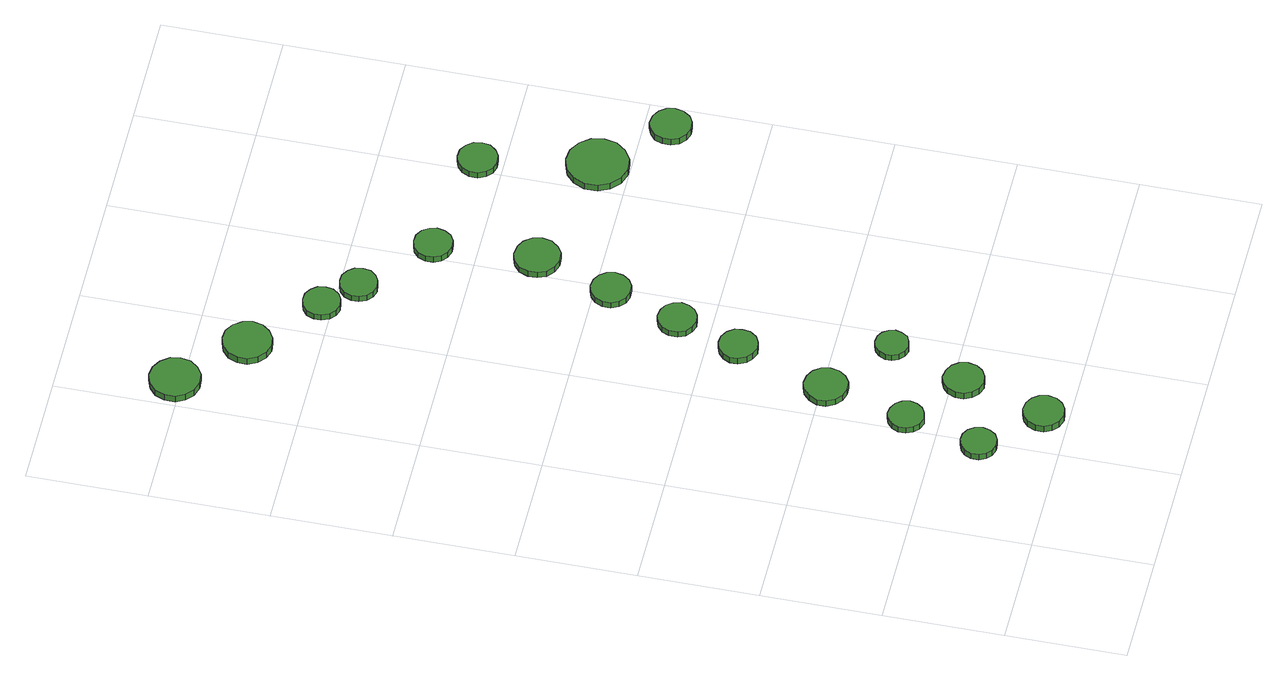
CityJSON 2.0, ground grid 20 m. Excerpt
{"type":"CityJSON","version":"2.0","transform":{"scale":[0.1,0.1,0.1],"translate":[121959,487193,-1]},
"CityObjects":{
"tree1":{"type":"SolitaryVegetationObject","attributes":{"function":"something"},"geometry":[{"type":"MultiSurface","lod":"1","boundaries":[[[0,1,2,3,4,5,6,7,8,9,10,11,12,13,14]],[[15,16,17,18,19,20,21,22,23,24,25,26,27,28,29]],[[0,29,28,1]],[[1,28,27,2]],[[2,27,26,3]],[[3,26,25,4]],[[4,25,24,5]],[[5,24,23,6]],[[6,23,22,7]],[[7,22,21,8]],[[8,21,20,9]],[[9,20,19,10]],[[10,19,18,11]],[[11,18,17,12]],[[12,17,16,13]],[[13,16,15,14]],[[14,15,29,0]]]}]},
"tree2":{"type":"SolitaryVegetationObject","attributes":{"function":"something"},"geometry":[{"type":"MultiSurface","lod":"1","boundaries":[[[30,31,32,33,34,35,36,37,38,39,40,41,42,43,44]],[[45,46,47,48,49,50,51,52,53,54,55,56,57,58,59]],[[30,59,58,31]],[[31,58,57,32]],[[32,57,56,33]],[[33,56,55,34]],[[34,55,54,35]],[[35,54,53,36]],[[36,53,52,37]],[[37,52,51,38]],[[38,51,50,39]],[[39,50,49,40]],[[40,49,48,41]],[[41,48,47,42]],[[42,47,46,43]],[[43,46,45,44]],[[44,45,59,30]]]}]},
"tree3":{"type":"SolitaryVegetationObject","attributes":{"function":"something"},"geometry":[{"type":"MultiSurface","lod":"1","boundaries":[[[60,61,62,63,64,65,66,67,68,69,70,71,72,73,74]],[[75,76,77,78,79,80,81,82,83,84,85,86,87,88,89]],[[60,89,88,61]],[[61,88,87,62]],[[62,87,86,63]],[[63,86,85,64]],[[64,85,84,65]],[[65,84,83,66]],[[66,83,82,67]],[[67,82,81,68]],[[68,81,80,69]],[[69,80,79,70]],[[70,79,78,71]],[[71,78,77,72]],[[72,77,76,73]],[[73,76,75,74]],[[74,75,89,60]]]}]},
"tree4":{"type":"SolitaryVegetationObject","attributes":{"function":"something"},"geometry":[{"type":"MultiSurface","lod":"1","boundaries":[[[90,91,92,93,94,95,96,97,98,99,100,101,102,103,104]],[[105,106,107,108,109,110,111,112,113,114,115,116,117,118,119]],[[90,119,118,91]],[[91,118,117,92]],[[92,117,116,93]],[[93,116,115,94]],[[94,115,114,95]],[[95,114,113,96]],[[96,113,112,97]],[[97,112,111,98]],[[98,111,110,99]],[[99,110,109,100]],[[100,109,108,101]],[[101,108,107,102]],[[102,107,106,103]],[[103,106,105,104]],[[104,105,119,90]]]}]},
"tree5":{"type":"SolitaryVegetationObject","attributes":{"function":"something"},"geometry":[{"type":"MultiSurface","lod":"1","boundaries":[[[120,121,122,123,124,125,126,127,128,129,130,131,132,133,134]],[[135,136,137,138,139,140,141,142,143,144,145,146,147,148,149]],[[120,149,148,121]],[[121,148,147,122]],[[122,147,146,123]],[[123,146,145,124]],[[124,145,144,125]],[[125,144,143,126]],[[126,143,142,127]],[[127,142,141,128]],[[128,141,140,129]],[[129,140,139,130]],[[130,139,138,131]],[[131,138,137,132]],[[132,137,136,133]],[[133,136,135,134]],[[134,135,149,120]]]}]},
"tree6":{"type":"SolitaryVegetationObject","attributes":{"function":"something"},"geometry":[{"type":"MultiSurface","lod":"1","boundaries":[[[150,151,152,153,154,155,156,157,158,159,160,161,162,163,164]],[[165,166,167,168,169,170,171,172,173,174,175,176,177,178,179]],[[150,179,178,151]],[[151,178,177,152]],[[152,177,176,153]],[[153,176,175,154]],[[154,175,174,155]],[[155,174,173,156]],[[156,173,172,157]],[[157,172,171,158]],[[158,171,170,159]],[[159,170,169,160]],[[160,169,168,161]],[[161,168,167,162]],[[162,167,166,163]],[[163,166,165,164]],[[164,165,179,150]]]}]},
"tree7":{"type":"SolitaryVegetationObject","attributes":{"function":"something"},"geometry":[{"type":"MultiSurface","lod":"1","boundaries":[[[180,181,182,183,184,185,186,187,188,189,190,191,192,193,194]],[[195,196,197,198,199,200,201,202,203,204,205,206,207,208,209]],[[180,209,208,181]],[[181,208,207,182]],[[182,207,206,183]],[[183,206,205,184]],[[184,205,204,185]],[[185,204,203,186]],[[186,203,202,187]],[[187,202,201,188]],[[188,201,200,189]],[[189,200,199,190]],[[190,199,198,191]],[[191,198,197,192]],[[192,197,196,193]],[[193,196,195,194]],[[194,195,209,180]]]}]},
"tree8":{"type":"SolitaryVegetationObject","attributes":{"function":"something"},"geometry":[{"type":"MultiSurface","lod":"1","boundaries":[[[210,211,212,213,214,215,216,217,218,219,220,221,222,223,224]],[[225,226,227,228,229,230,231,232,233,234,235,236,237,238,239]],[[210,239,238,211]],[[211,238,237,212]],[[212,237,236,213]],[[213,236,235,214]],[[214,235,234,215]],[[215,234,233,216]],[[216,233,232,217]],[[217,232,231,218]],[[218,231,230,219]],[[219,230,229,220]],[[220,229,228,221]],[[221,228,227,222]],[[222,227,226,223]],[[223,226,225,224]],[[224,225,239,210]]]}]},
"tree9":{"type":"SolitaryVegetationObject","attributes":{"function":"something"},"geometry":[{"type":"MultiSurface","lod":"1","boundaries":[[[240,241,242,243,244,245,246,247,248,249,250,251,252,253,254]],[[255,256,257,258,259,260,261,262,263,264,265,266,267,268,269]],[[240,269,268,241]],[[241,268,267,242]],[[242,267,266,243]],[[243,266,265,244]],[[244,265,264,245]],[[245,264,263,246]],[[246,263,262,247]],[[247,262,261,248]],[[248,261,260,249]],[[249,260,259,250]],[[250,259,258,251]],[[251,258,257,252]],[[252,257,256,253]],[[253,256,255,254]],[[254,255,269,240]]]}]},
"tree10":{"type":"SolitaryVegetationObject","attributes":{"function":"something"},"geometry":[{"type":"MultiSurface","lod":"1","boundaries":[[[270,271,272,273,274,275,276,277,278,279,280,281,282,283,284]],[[285,286,287,288,289,290,291,292,293,294,295,296,297,298,299]],[[270,299,298,271]],[[271,298,297,272]],[[272,297,296,273]],[[273,296,295,274]],[[274,295,294,275]],[[275,294,293,276]],[[276,293,292,277]],[[277,292,291,278]],[[278,291,290,279]],[[279,290,289,280]],[[280,289,288,281]],[[281,288,287,282]],[[282,287,286,283]],[[283,286,285,284]],[[284,285,299,270]]]}]},
"tree11":{"type":"SolitaryVegetationObject","attributes":{"function":"something"},"geometry":[{"type":"MultiSurface","lod":"1","boundaries":[[[300,301,302,303,304,305,306,307,308,309,310,311,312,313,314]],[[315,316,317,318,319,320,321,322,323,324,325,326,327,328,329]],[[300,329,328,301]],[[301,328,327,302]],[[302,327,326,303]],[[303,326,325,304]],[[304,325,324,305]],[[305,324,323,306]],[[306,323,322,307]],[[307,322,321,308]],[[308,321,320,309]],[[309,320,319,310]],[[310,319,318,311]],[[311,318,317,312]],[[312,317,316,313]],[[313,316,315,314]],[[314,315,329,300]]]}]},
"tree12":{"type":"SolitaryVegetationObject","attributes":{"function":"something"},"geometry":[{"type":"MultiSurface","lod":"1","boundaries":[[[330,331,332,333,334,335,336,337,338,339,340,341,342,343,344]],[[345,346,347,348,349,350,351,352,353,354,355,356,357,358,359]],[[330,359,358,331]],[[331,358,357,332]],[[332,357,356,333]],[[333,356,355,334]],[[334,355,354,335]],[[335,354,353,336]],[[336,353,352,337]],[[337,352,351,338]],[[338,351,350,339]],[[339,350,349,340]],[[340,349,348,341]],[[341,348,347,342]],[[342,347,346,343]],[[343,346,345,344]],[[344,345,359,330]]]}]},
"tree13":{"type":"SolitaryVegetationObject","attributes":{"function":"something"},"geometry":[{"type":"MultiSurface","lod":"1","boundaries":[[[360,361,362,363,364,365,366,367,368,369,370,371,372,373,374]],[[375,376,377,378,379,380,381,382,383,384,385,386,387,388,389]],[[360,389,388,361]],[[361,388,387,362]],[[362,387,386,363]],[[363,386,385,364]],[[364,385,384,365]],[[365,384,383,366]],[[366,383,382,367]],[[367,382,381,368]],[[368,381,380,369]],[[369,380,379,370]],[[370,379,378,371]],[[371,378,377,372]],[[372,377,376,373]],[[373,376,375,374]],[[374,375,389,360]]]}]},
"tree14":{"type":"SolitaryVegetationObject","attributes":{"function":"something"},"geometry":[{"type":"MultiSurface","lod":"1","boundaries":[[[390,391,392,393,394,395,396,397,398,399,400,401,402,403,404]],[[405,406,407,408,409,410,411,412,413,414,415,416,417,418,419]],[[390,419,418,391]],[[391,418,417,392]],[[392,417,416,393]],[[393,416,415,394]],[[394,415,414,395]],[[395,414,413,396]],[[396,413,412,397]],[[397,412,411,398]],[[398,411,410,399]],[[399,410,409,400]],[[400,409,408,401]],[[401,408,407,402]],[[402,407,406,403]],[[403,406,405,404]],[[404,405,419,390]]]}]},
"tree15":{"type":"SolitaryVegetationObject","attributes":{"function":"something"},"geometry":[{"type":"MultiSurface","lod":"1","boundaries":[[[420,421,422,423,424,425,426,427,428,429,430,431,432,433,434]],[[435,436,437,438,439,440,441,442,443,444,445,446,447,448,449]],[[420,449,448,421]],[[421,448,447,422]],[[422,447,446,423]],[[423,446,445,424]],[[424,445,444,425]],[[425,444,443,426]],[[426,443,442,427]],[[427,442,441,428]],[[428,441,440,429]],[[429,440,439,430]],[[430,439,438,431]],[[431,438,437,432]],[[432,437,436,433]],[[433,436,435,434]],[[434,435,449,420]]]}]},
"tree16":{"type":"SolitaryVegetationObject","attributes":{"function":"something"},"geometry":[{"type":"MultiSurface","lod":"1","boundaries":[[[450,451,452,453,454,455,456,457,458,459,460,461,462,463,464]],[[465,466,467,468,469,470,471,472,473,474,475,476,477,478,479]],[[450,479,478,451]],[[451,478,477,452]],[[452,477,476,453]],[[453,476,475,454]],[[454,475,474,455]],[[455,474,473,456]],[[456,473,472,457]],[[457,472,471,458]],[[458,471,470,459]],[[459,470,469,460]],[[460,469,468,461]],[[461,468,467,462]],[[462,467,466,463]],[[463,466,465,464]],[[464,465,479,450]]]}]},
"tree17":{"type":"SolitaryVegetationObject","attributes":{"function":"something"},"geometry":[{"type":"MultiSurface","lod":"1","boundaries":[[[480,481,482,483,484,485,486,487,488,489,490,491,492,493,494]],[[495,496,497,498,499,500,501,502,503,504,505,506,507,508,509]],[[480,509,508,481]],[[481,508,507,482]],[[482,507,506,483]],[[483,506,505,484]],[[484,505,504,485]],[[485,504,503,486]],[[486,503,502,487]],[[487,502,501,488]],[[488,501,500,489]],[[489,500,499,490]],[[490,499,498,491]],[[491,498,497,492]],[[492,497,496,493]],[[493,496,495,494]],[[494,495,509,480]]]}]},
"tree18":{"type":"SolitaryVegetationObject","attributes":{"function":"something"},"geometry":[{"type":"MultiSurface","lod":"1","boundaries":[[[510,511,512,513,514,515,516,517,518,519,520,521,522,523,524]],[[525,526,527,528,529,530,531,532,533,534,535,536,537,538,539]],[[510,539,538,511]],[[511,538,537,512]],[[512,537,536,513]],[[513,536,535,514]],[[514,535,534,515]],[[515,534,533,516]],[[516,533,532,517]],[[517,532,531,518]],[[518,531,530,519]],[[519,530,529,520]],[[520,529,528,521]],[[521,528,527,522]],[[522,527,526,523]],[[523,526,525,524]],[[524,525,539,510]]]}]}
},
"vertices":[
[219,128,24],[216,141,24],[209,151,24],[198,157,24],[186,158,24],[174,154,24],[165,146,24],[160,135,24],[160,122,24],[165,111,24],[174,103,24],[186,99,24],[198,100,24],[209,106,24],[216,116,24],[216,116,12],[209,106,12],[198,100,12],[186,99,12],[174,103,12],[165,111,12],[160,122,12],[160,135,12],[165,146,12],[174,154,12],[186,158,12],[198,157,12],[209,151,12],[216,141,12],[219,128,12],
[309,41,24],[306,55,24],[298,66,24],[286,73,24],[272,75,24],[258,70,24],[248,61,24],[242,48,24],[242,34,24],[248,21,24],[258,12,24],[272,7,24],[286,9,24],[298,16,24],[306,27,24],[306,27,11],[298,16,11],[286,9,11],[272,7,11],[258,12,11],[248,21,11],[242,34,11],[242,48,11],[248,61,11],[258,70,11],[272,75,11],[286,73,11],[298,66,11],[306,55,11],[309,41,11],
[250,254,24],[247,266,24],[240,276,24],[229,282,24],[217,284,24],[205,280,24],[196,271,24],[191,260,24],[191,248,24],[196,237,24],[205,228,24],[217,224,24],[229,226,24],[240,232,24],[247,242,24],[247,242,12],[240,232,12],[229,226,12],[217,224,12],[205,228,12],[196,237,12],[191,248,12],[191,260,12],[196,271,12],[205,280,12],[217,284,12],[229,282,12],[240,276,12],[247,266,12],[250,254,12],
[287,392,30],[284,407,30],[275,419,30],[262,426,30],[247,428,30],[233,423,30],[222,413,30],[215,399,30],[215,384,30],[222,370,30],[233,360,30],[247,356,30],[262,357,30],[275,365,30],[284,377,30],[284,377,18],[275,365,18],[262,357,18],[247,356,18],[233,360,18],[222,370,18],[215,384,18],[215,399,18],[222,413,18],[233,423,18],[247,428,18],[262,426,18],[275,419,18],[284,407,18],[287,392,18],
[351,181,24],[348,195,24],[340,206,24],[327,213,24],[313,215,24],[300,210,24],[290,201,24],[284,188,24],[284,174,24],[290,161,24],[300,152,24],[313,147,24],[327,149,24],[340,156,24],[348,167,24],[348,167,11],[340,156,11],[327,149,11],[313,147,11],[300,152,11],[290,161,11],[284,174,11],[284,188,11],[290,201,11],[300,210,11],[313,215,11],[327,213,11],[340,206,11],[348,195,11],[351,181,11],
[392,309,27],[389,320,27],[383,329,27],[373,335,27],[361,336,27],[350,332,27],[342,325,27],[337,314,27],[337,303,27],[342,293,27],[350,285,27],[361,281,27],[373,283,27],[383,288,27],[389,298,27],[389,298,15],[383,288,15],[373,283,15],[361,281,15],[350,285,15],[342,293,15],[337,303,15],[337,314,15],[342,325,15],[350,332,15],[361,336,15],[373,335,15],[383,329,15],[389,320,15],[392,309,15],
[87,1410,27],[84,1427,27],[73,1441,27],[58,1450,27],[41,1452,27],[24,1446,27],[11,1435,27],[4,1419,27],[4,1401,27],[11,1386,27],[24,1374,27],[41,1369,27],[58,1370,27],[73,1379,27],[84,1393,27],[84,1393,14],[73,1379,14],[58,1370,14],[41,1369,14],[24,1374,14],[11,1386,14],[4,1401,14],[4,1419,14],[11,1435,14],[24,1446,14],[41,1452,14],[58,1450,14],[73,1441,14],[84,1427,14],[87,1410,14],
[338,547,30],[336,560,30],[328,571,30],[316,578,30],[303,579,30],[291,575,30],[281,566,30],[275,554,30],[275,541,30],[281,528,30],[291,520,30],[303,515,30],[316,517,30],[328,523,30],[336,534,30],[336,534,17],[328,523,17],[316,517,17],[303,515,17],[291,520,17],[281,528,17],[275,541,17],[275,554,17],[281,566,17],[291,575,17],[303,579,17],[316,578,17],[328,571,17],[336,560,17],[338,547,17],
[190,1315,26],[186,1331,26],[176,1345,26],[161,1354,26],[145,1355,26],[129,1350,26],[116,1339,26],[109,1323,26],[109,1306,26],[116,1291,26],[129,1280,26],[145,1274,26],[161,1276,26],[176,1285,26],[186,1298,26],[186,1298,13],[176,1285,13],[161,1276,13],[145,1274,13],[129,1280,13],[116,1291,13],[109,1306,13],[109,1323,13],[116,1339,13],[129,1350,13],[145,1355,13],[161,1354,13],[176,1345,13],[186,1331,13],[190,1315,13],
[380,656,23],[377,669,23],[369,680,23],[358,686,23],[345,688,23],[332,684,23],[322,675,23],[317,663,23],[317,649,23],[322,637,23],[332,628,23],[345,624,23],[358,626,23],[369,632,23],[377,643,23],[377,643,11],[369,632,11],[358,626,11],[345,624,11],[332,628,11],[322,637,11],[317,649,11],[317,663,11],[322,675,11],[332,684,11],[345,688,11],[358,686,11],[369,680,11],[377,669,11],[380,656,11],
[422,774,22],[419,787,22],[411,798,22],[399,805,22],[385,807,22],[372,802,22],[362,793,22],[356,781,22],[356,767,22],[362,754,22],[372,745,22],[385,741,22],[399,742,22],[411,749,22],[419,760,22],[419,760,10],[411,749,10],[399,742,10],[385,741,10],[372,745,10],[362,754,10],[356,767,10],[356,781,10],[362,793,10],[372,802,10],[385,807,10],[399,805,10],[411,798,10],[419,787,10],[422,774,10],
[288,1217,26],[286,1230,26],[278,1240,26],[267,1247,26],[254,1248,26],[242,1244,26],[232,1236,26],[227,1224,26],[227,1211,26],[232,1199,26],[242,1190,26],[254,1186,26],[267,1188,26],[278,1194,26],[286,1205,26],[286,1205,14],[278,1194,14],[267,1188,14],[254,1186,14],[242,1190,14],[232,1199,14],[227,1211,14],[227,1224,14],[232,1236,14],[242,1244,14],[254,1248,14],[267,1247,14],[278,1240,14],[286,1230,14],[288,1217,14],
[340,1168,26],[338,1181,26],[330,1191,26],[319,1198,26],[306,1199,26],[294,1195,26],[284,1186,26],[279,1174,26],[279,1162,26],[284,1150,26],[294,1141,26],[306,1137,26],[319,1139,26],[330,1145,26],[338,1155,26],[338,1155,14],[330,1145,14],[319,1139,14],[306,1137,14],[294,1141,14],[284,1150,14],[279,1162,14],[279,1174,14],[284,1186,14],[294,1195,14],[306,1199,14],[319,1198,14],[330,1191,14],[338,1181,14],[340,1168,14],
[466,902,26],[463,918,26],[453,931,26],[440,938,26],[424,940,26],[409,935,26],[397,925,26],[391,910,26],[391,895,26],[397,880,26],[409,870,26],[424,865,26],[440,866,26],[453,874,26],[463,887,26],[463,887,14],[453,874,14],[440,866,14],[424,865,14],[409,870,14],[397,880,14],[391,895,14],[391,910,14],[397,925,14],[409,935,14],[424,940,14],[440,938,14],[453,931,14],[463,918,14],[466,902,14],
[450,1071,27],[447,1083,27],[440,1094,27],[428,1101,27],[415,1102,27],[402,1098,27],[392,1089,27],[387,1077,27],[387,1064,27],[392,1052,27],[402,1043,27],[415,1039,27],[428,1040,27],[440,1047,27],[447,1058,27],[447,1058,15],[440,1047,15],[428,1040,15],[415,1039,15],[402,1043,15],[392,1052,15],[387,1064,15],[387,1077,15],[392,1089,15],[402,1098,15],[415,1102,15],[428,1101,15],[440,1094,15],[447,1083,15],[450,1071,15],
[696,852,27],[692,873,27],[679,890,27],[661,901,27],[640,903,27],[619,896,27],[604,882,27],[595,863,27],[595,841,27],[604,822,27],[619,808,27],[640,801,27],[661,803,27],[679,814,27],[692,831,27],[692,831,14],[679,814,14],[661,803,14],[640,801,14],[619,808,14],[604,822,14],[595,841,14],[595,863,14],[604,882,14],[619,896,14],[640,903,14],[661,901,14],[679,890,14],[692,873,14],[696,852,14],
[644,1040,29],[642,1054,29],[633,1065,29],[622,1072,29],[608,1073,29],[595,1069,29],[585,1060,29],[579,1047,29],[579,1033,29],[585,1021,29],[595,1012,29],[608,1008,29],[622,1009,29],[633,1016,29],[642,1027,29],[642,1027,17],[633,1016,17],[622,1009,17],[608,1008,17],[595,1012,17],[585,1021,17],[579,1033,17],[579,1047,17],[585,1060,17],[595,1069,17],[608,1073,17],[622,1072,17],[633,1065,17],[642,1054,17],[644,1040,17],
[790,757,21],[787,771,21],[779,782,21],[767,789,21],[752,791,21],[739,786,21],[728,777,21],[723,764,21],[723,750,21],[728,737,21],[739,727,21],[752,723,21],[767,724,21],[779,731,21],[787,743,21],[787,743,8],[779,731,8],[767,724,8],[752,723,8],[739,727,8],[728,737,8],[723,750,8],[723,764,8],[728,777,8],[739,786,8],[752,791,8],[767,789,8],[779,782,8],[787,771,8],[790,757,8]
]}
